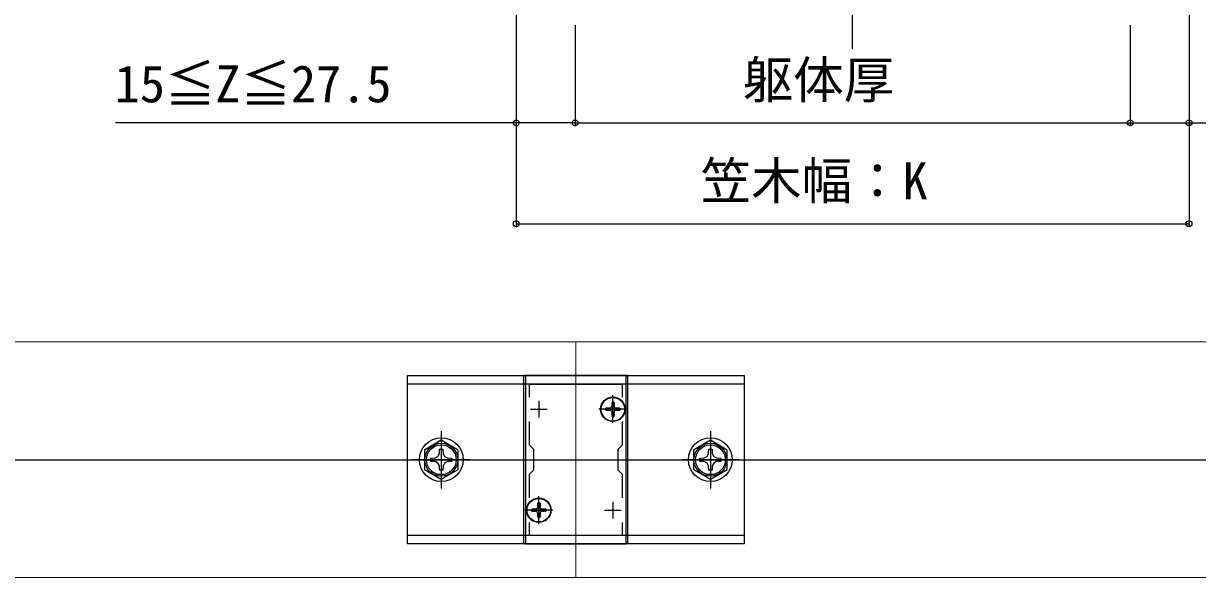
# Model space of a CAD drawing. Units: millimetres, scale not verified. Extents: x -875 to 875, y -1300 to 1294.
# Drawn here: x -209 to 140, y 765.2 to 929.9 of the extents above; entities that cross this region are included whole.
import ezdxf
from ezdxf.enums import TextEntityAlignment as Align

# ---------------------------------------------------------------- set-up
doc = ezdxf.new("R2010")
doc.units = ezdxf.units.MM
doc.header["$LTSCALE"] = 8
for name, color, linetype in [('0-2_YKK_11', 7, 'Continuous'), ('0-5_YKK_13', 4, 'Continuous'), ('0-7_YKK_D', 6, 'Continuous'), ('0-9_YSS_K', 3, 'Continuous')]:
    doc.layers.add(name, color=color, linetype=linetype)
doc.layers.add('0-4_YKK_12', color=2, linetype='Continuous', lineweight=18)
doc.styles.add('ＭＳ ゴシック', font='')
doc.styles.get('ＭＳ ゴシック').set_extended_font_data('MS Gothic')

msp = doc.modelspace()

# ---------------------------------------------------------------- linework, layer by layer
at = {"layer": '0-2_YKK_11'}
for p, q in [((-55.811, 817.737), (-55.811, 812.737)), ((-33.811, 817.737), (-33.811, 812.737)), ((-58.311, 815.237), (-53.311, 815.237)), ((-36.311, 815.237), (-31.311, 815.237)), ((-58.311, 785.237), (-53.311, 785.237)), ((-55.811, 787.737), (-55.811, 782.737)), ((-36.311, 785.237), (-31.311, 785.237)), ((-33.811, 787.737), (-33.811, 782.737))]:
    msp.add_line(p, q, dxfattribs=at)
msp.add_lwpolyline([(-59.811, 825.237), (-59.811, 775.237), (-29.811, 775.237), (-29.811, 825.237)], close=True, dxfattribs=at)
for points in [[(-58.611, 818.87), (-58.611, 822.737), (-31.011, 822.737), (-31.011, 818.87)], [(-58.611, 788.87), (-58.611, 795.937), (-57.311, 797.237), (-57.311, 803.237), (-58.611, 804.537), (-58.611, 811.604)], [(-31.011, 811.604), (-31.011, 804.537), (-32.311, 803.237), (-32.311, 797.237), (-31.011, 795.937), (-31.011, 788.87)], [(-31.011, 781.604), (-31.011, 777.737), (-58.611, 777.737), (-58.611, 781.604)]]:
    msp.add_lwpolyline(points, dxfattribs=at)
at = {"layer": '0-4_YKK_12'}
for p, q in [((772.189, 835.237), (-262.811, 835.237)), ((-44.811, 765.237), (-44.811, 835.237))]:
    msp.add_line(p, q, dxfattribs=at)
msp.add_lwpolyline([(-272.311, 765.237), (-262.811, 765.237), (772.189, 765.237)], dxfattribs=at)
at = {"layer": '0-5_YKK_13'}
for p, q in [((-29.311, 825.237), (-60.311, 825.237)), ((-29.311, 775.237), (-29.311, 825.237)), ((-94.812, 777.739), (-94.811, 822.737)), ((5.189, 822.736), (-94.811, 822.737)), ((5.189, 822.736), (5.188, 777.738)), ((-33.461, 817.287), (-34.161, 817.287)), ((-34.161, 817.287), (-34.161, 816.087)), ((-33.811, 811.087), (-33.811, 819.387)), ((-33.461, 817.287), (-33.461, 816.087)), ((-29.661, 815.237), (-37.961, 815.237)), ((-35.861, 815.587), (-35.861, 814.887)), ((-34.661, 815.587), (-35.861, 815.587)), ((-34.661, 814.887), (-35.861, 814.887)), ((-34.161, 814.387), (-34.161, 813.187)), ((-33.461, 813.187), (-34.161, 813.187)), ((-33.461, 814.387), (-33.461, 813.187)), ((-31.761, 815.587), (-32.961, 815.587)), ((-31.761, 814.887), (-32.961, 814.887)), ((-31.761, 815.587), (-31.761, 814.887)), ((-84.811, 808.737), (-84.811, 791.737)), ((-4.811, 808.737), (-4.811, 791.737)), ((-85.335, 802.09), (-85.313, 803.337)), ((-5.335, 802.09), (-5.313, 803.337)), ((-76.311, 800.237), (-93.311, 800.237)), ((3.689, 800.237), (-13.311, 800.237)), ((-55.811, 781.087), (-55.811, 789.387)), ((-51.661, 785.237), (-59.961, 785.237)), ((-57.861, 785.587), (-57.861, 784.887)), ((-56.661, 785.587), (-57.861, 785.587)), ((-55.461, 787.287), (-56.161, 787.287)), ((-56.161, 787.287), (-56.161, 786.087)), ((-55.461, 787.287), (-55.461, 786.087)), ((-53.761, 785.587), (-54.961, 785.587)), ((-53.761, 785.587), (-53.761, 784.887)), ((-56.661, 784.887), (-57.861, 784.887)), ((-56.161, 784.387), (-56.161, 783.187)), ((-55.461, 783.187), (-56.161, 783.187)), ((-55.461, 784.387), (-55.461, 783.187)), ((-53.761, 784.887), (-54.961, 784.887)), ((5.189, 777.738), (-94.811, 777.739))]:
    msp.add_line(p, q, dxfattribs=at)
for points in [[(5.189, 825.237), (5.189, 775.237), (-94.811, 775.237), (-94.811, 825.237)], [(-79.811, 803.124), (-84.811, 806.01), (-89.811, 803.124), (-89.811, 797.35), (-84.811, 794.463), (-79.811, 797.35)], [(0.189, 803.124), (-4.811, 806.01), (-9.811, 803.124), (-9.811, 797.35), (-4.811, 794.463), (0.189, 797.35)]]:
    msp.add_lwpolyline(points, close=True, dxfattribs=at)
for points in [[(-29.311, 775.237), (-60.311, 775.237), (-60.311, 825.237)], [(-85.313, 803.337), (-84.31, 803.337), (-84.288, 802.09)], [(-5.313, 803.337), (-4.31, 803.337), (-4.288, 802.09)], [(-86.665, 799.714), (-87.911, 799.735), (-87.911, 800.738), (-86.665, 800.76)], [(-86.665, 800.76), (-85.796, 801.222), (-85.335, 802.09)], [(-85.335, 798.383), (-85.796, 799.252), (-86.665, 799.714)], [(-84.288, 802.09), (-83.826, 801.222), (-82.958, 800.76)], [(-82.958, 799.714), (-83.826, 799.252), (-84.288, 798.383)], [(-82.958, 800.76), (-81.711, 800.738), (-81.711, 799.735), (-82.958, 799.714)], [(-6.665, 799.714), (-7.911, 799.735), (-7.911, 800.738), (-6.665, 800.76)], [(-6.665, 800.76), (-5.796, 801.222), (-5.335, 802.09)], [(-5.335, 798.383), (-5.796, 799.252), (-6.665, 799.714)], [(-4.288, 802.09), (-3.826, 801.222), (-2.958, 800.76)], [(-2.958, 799.714), (-3.826, 799.252), (-4.288, 798.383)], [(-2.958, 800.76), (-1.711, 800.738), (-1.711, 799.735), (-2.958, 799.714)], [(-84.288, 798.383), (-84.31, 797.137), (-85.313, 797.137), (-85.335, 798.383)], [(-4.288, 798.383), (-4.31, 797.137), (-5.313, 797.137), (-5.335, 798.383)]]:
    msp.add_lwpolyline(points, dxfattribs=at)
for centre, radius in [((-33.811, 815.237), 3.65), ((-33.811, 815.237), 3.5), ((-84.811, 800.237), 6.5), ((-4.811, 800.237), 6.5), ((-84.811, 800.237), 4.907), ((-84.811, 800.237), 4.432), ((-4.811, 800.237), 4.907), ((-4.811, 800.237), 4.432), ((-55.811, 785.237), 3.65), ((-55.811, 785.237), 3.5)]:
    msp.add_circle(centre, radius, dxfattribs=at)
for centre, start, end in [((-34.661, 816.087), 270, 0), ((-34.661, 814.387), 0, 90), ((-32.961, 816.087), 180, 270), ((-32.961, 814.387), 90, 180), ((-56.661, 786.087), 270, 0), ((-54.961, 786.087), 180, 270), ((-56.661, 784.387), 0, 90), ((-54.961, 784.387), 90, 180)]:
    msp.add_arc(centre, 0.5, start, end, dxfattribs=at)
at = {"layer": '0-7_YKK_D'}
for p, q in [((-62.543, 1019.37), (-62.543, 899.37)), ((-62.543, 1019.37), (-62.543, 869.37)), ((137.457, 1009.87), (137.457, 899.37)), ((137.457, 1009.87), (137.457, 869.37)), ((-45.043, 929.37), (-45.043, 899.37)), ((-45.043, 929.37), (-45.043, 899.37)), ((119.957, 929.37), (119.957, 899.37)), ((119.957, 929.37), (119.957, 899.37)), ((-45.043, 900.37), (119.957, 900.37)), ((-62.543, 870.37), (137.457, 870.37))]:
    msp.add_line(p, q, dxfattribs=at)
for points in [[(-45.043, 900.37), (-62.543, 900.37), (-181.605, 900.37)], [(119.957, 900.37), (137.457, 900.37), (256.52, 900.37)]]:
    msp.add_lwpolyline(points, dxfattribs=at)
for centre in [(-62.543, 900.37), (-45.043, 900.37), (-45.043, 900.37), (119.957, 900.37), (119.957, 900.37), (137.457, 900.37), (-62.543, 870.37), (137.457, 870.37)]:
    msp.add_circle(centre, 0.875, dxfattribs=at)
at = {"layer": '0-9_YSS_K'}
for p, q in [((37.457, 922.37), (37.457, 1171.589)), ((-324.811, 800.237), (842.73, 800.237))]:
    msp.add_line(p, q, dxfattribs=at)

# ---------------------------------------------------------------- texts
at = {"layer": '0-7_YKK_D', "style": 'ＭＳ ゴシック'}
for s, p in [('15≦Z≦27.5', (-181.906, 903.137)), ('躯体厚', (4.815, 904.331)), ('笠木幅：K', (-7.713, 874.331))]:
    msp.add_text(s, height=11, dxfattribs=at).set_placement(p, align=Align.BOTTOM_LEFT)

doc.saveas('drawing.dxf')
